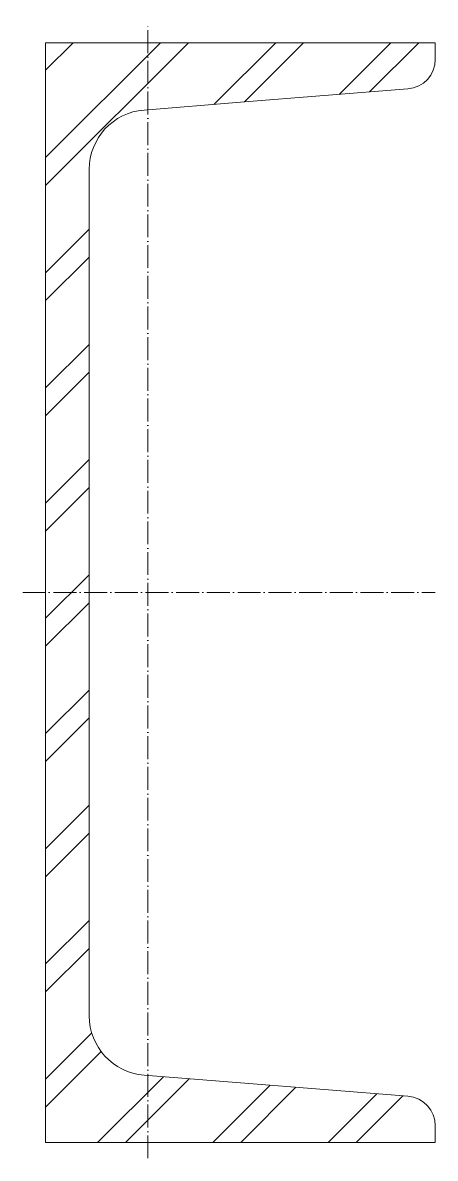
# Model space of a CAD drawing. Header units: metres. Extents: x -5 to 85, y -123 to 124.
import ezdxf

# ---------------------------------------------------------------- set-up
doc = ezdxf.new("R2010")
doc.units = ezdxf.units.M
doc.linetypes.add('MV_hartlijn_staal', pattern=[6.6, 5, -0.8, 0, -0.8])
doc.layers.add('A-DETL-GENF', color=92, linetype='Continuous', lineweight=18)

# ---------------------------------------------------------------- blocks, each defined once
blk = doc.blocks.new('28 Staalprofielen-UNP-2d - UNP240-4451298-00_0 Basismaterialen')
at = {"layer": 'A-DETL-GENF', "lineweight": 13}
h = blk.add_hatch(dxfattribs=at)
h.set_pattern_fill('FP_279', color=256, style=0, pattern_type=2)
h.set_pattern_definition([(225, (-3180.222, -1859.265), (12.57236, -12.57236), []), (225, (-3180.222, -1878.315), (12.57236, -12.57236), [])])
h.paths.add_polyline_path([(85, 120), (0, 120), (0, -120), (85, -120), (85, -116.4), (84.8, -114.8), (84.21, -113.3), (83.28, -111.99), (82.04, -110.95), (80.6, -110.25), (79.02, -109.92), (21.46, -105.32), (18.31, -104.66), (15.41, -103.26), (12.95, -101.18), (11.07, -98.56), (9.9, -95.56), (9.5, -92.36), (9.5, 92.36), (9.9, 95.56), (11.07, 98.56), (12.95, 101.18), (15.41, 103.26), (18.31, 104.66), (21.46, 105.32), (79.02, 109.92), (80.6, 110.25), (82.04, 110.95), (83.28, 111.99), (84.21, 113.3), (84.8, 114.8), (85, 116.4)])
at = {"layer": 'A-DETL-GENF', "linetype": 'MV_hartlijn_staal', "lineweight": 13}
for p, q in [((22.3, -123.46), (22.3, 124.37)), ((-5, 0), (85, 0))]:
    blk.add_line(p, q, dxfattribs=at)
at = {"layer": 'A-DETL-GENF'}
for p, q in [((85, 120), (0, 120)), ((0, 120), (0, -120)), ((85, 116.4), (85, 120)), ((42.5, 107), (79.02, 109.92)), ((21.46, 105.32), (42.5, 107)), ((9.5, -92.36), (9.5, 92.36)), ((42.5, -107), (21.46, -105.32)), ((79.02, -109.92), (42.5, -107)), ((85, -120), (85, -116.4)), ((0, -120), (85, -120))]:
    blk.add_line(p, q, dxfattribs=at)
for centre, radius, start, end in [((78.5, 116.4), 6.5, 274.5739, 0), ((22.5, 92.36), 13, 94.5739, 180), ((22.5, -92.36), 13, 180, 265.4261), ((78.5, -116.4), 6.5, 360, 85.4261)]:
    blk.add_arc(centre, radius, start, end, dxfattribs=at)

msp = doc.modelspace()

# ---------------------------------------------------------------- block references
msp.add_blockref('28 Staalprofielen-UNP-2d - UNP240-4451298-00_0 Basismaterialen', (0, 0))

doc.saveas('drawing.dxf')
